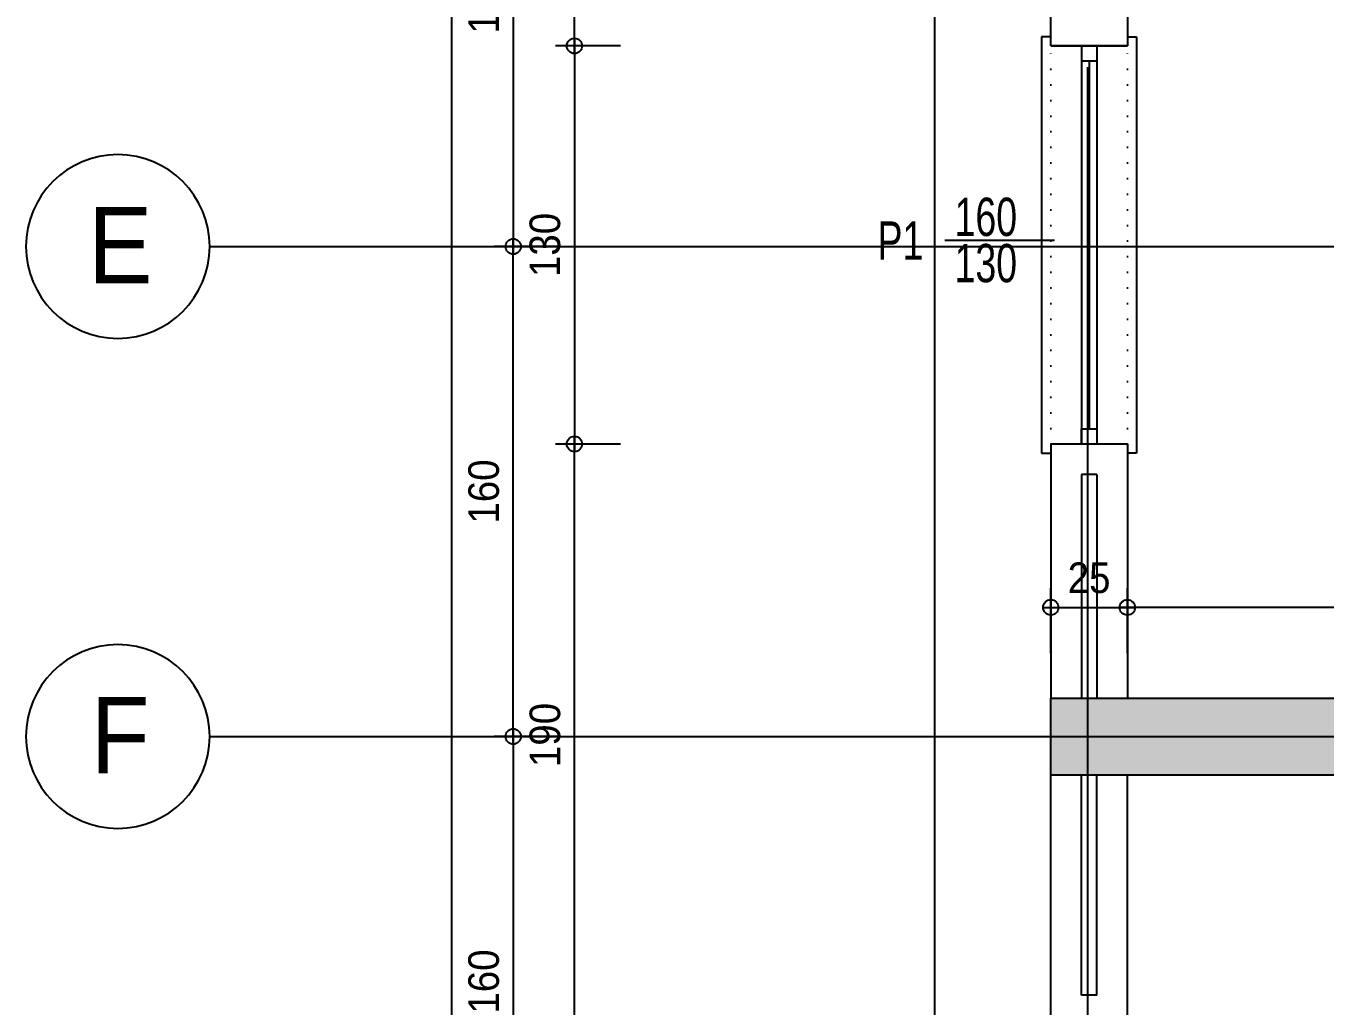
# Model space of a CAD drawing. Extents: x 460786 to 545292, y 30998 to 41694.
# Drawn here: x 468895.9 to 469320.1, y 39759.5 to 40079.5 of the extents above; entities that cross this region are included whole.
import ezdxf
from ezdxf.enums import TextEntityAlignment as Align

# ---------------------------------------------------------------- set-up
doc = ezdxf.new("R2010")
doc.units = 0
doc.header["$LTSCALE"] = 50
doc.header["$MEASUREMENT"] = 0
doc.header["$PDMODE"] = 35
doc.linetypes.add('DASHDOT', pattern=[5.5, 5, -0.25, 0, -0.25])
doc.linetypes.add('DASHED', pattern=[0.1, 0, -0.1])
doc.layers.get('0').update_dxf_attribs({"linetype": 'CONTINUOUS'})
doc.layers.get('Defpoints').update_dxf_attribs({"linetype": 'CONTINUOUS'})
for name, color, linetype in [('A-Aks Balonu', 2, 'CONTINUOUS'), ('A-Aks Dikey', 12, 'DASHDOT'), ('A-Aks Yatay', 12, 'DASHDOT'), ('A-Betonarme', 6, 'CONTINUOUS'), ('A-Cam', 160, 'CONTINUOUS'), ('A-Dash', 9, 'DASHED'), ('A-Duvar', 7, 'CONTINUOUS'), ('A-Gör 2', 40, 'CONTINUOUS'), ('A-Olcu  IC Yatay', 8, 'CONTINUOUS'), ('A-Olcu DIS Dikey', 8, 'CONTINUOUS'), ('A-Poz-Pen', 4, 'CONTINUOUS'), ('A-Tarama 1', 9, 'CONTINUOUS')]:
    doc.layers.add(name, color=color, linetype=linetype)
doc.styles.get("Standard").update_dxf_attribs({"font": 'arial.ttf', "width": 0.9})
doc.dimstyles.new('EXIT', dxfattribs={"dimscale": 50, "dimtxt": 0.23, "dimasz": 0.03, "dimexe": 0.125, "dimexo": 0.5, "dimgap": 0.09, "dimtad": 1, "dimzin": 1, "dimdsep": 46, "dimtxsty": 'Standard', "dimblk": 'TICK', "dimcen": 0.2, "dimadec": 0, "dimazin": 0, "dimtfac": 1, "dimtix": 1, "dimtofl": 0, "dimtmove": 2, "dimatfit": 3, "dimldrblk": 'TICK', "dimfxl": 1, "dimtolj": 1, "dimtzin": 1, "dimarcsym": 0})

# ---------------------------------------------------------------- blocks, each defined once
blk = doc.blocks.new('aks')
blk.add_circle((-0.83, 38.64), 60)
at = {"width": 0.9}
blk.add_attdef('AKSNO', text='', height=50, dxfattribs=at).set_placement((-0.83, 38.64), align=Align.MIDDLE_CENTER)
blk = doc.blocks.new('poz-pk1')
blk.add_line((24.33, 28.66), (24.33, -5.74))
at = {"width": 0.7}
for p in [(17.04, 9.96), (31.55, 9.96)]:
    blk.add_attdef('YAZı', text='', height=12, rotation=90, dxfattribs=at).set_placement(p, align=Align.MIDDLE_CENTER)
blk.add_attdef('POZ', text='', height=12, dxfattribs=at).set_placement((24.33, -14.42), align=Align.MIDDLE_CENTER)
blk = doc.blocks.new('TICK', base_point=(53.7, 38.06))
blk.add_line((55.37, 38.06), (52.04, 38.06))
blk.add_circle((53.7, 38.06), 1.67)
blk = doc.blocks.new('*D277')
at = {"layer": 'A-Olcu DIS Dikey', "color": 0, "lineweight": -2, "transparency": 16777216}
for p, q in [((469090.01, 40154.5), (469068.76, 40154.5)), ((469075.01, 40074.5), (469075.01, 40153)), ((469090.01, 40073), (469068.76, 40073))]:
    blk.add_line(p, q, dxfattribs=at)
at = {"layer": 'Defpoints', "color": 0, "transparency": 16777216}
for p in [(469075.01, 40154.5), (469115.01, 40154.5), (469115.01, 40073)]:
    blk.add_point(p, dxfattribs=at)
at = {"layer": 'A-Olcu DIS Dikey', "color": 0, "lineweight": -2, "transparency": 16777216, "xscale": 1.5, "yscale": 1.5, "zscale": 1.5}
for p, rotation in [((469075.01, 40154.5), 90), ((469075.01, 40073), 270)]:
    blk.add_blockref('TICK', p, dxfattribs=dict(at, rotation=rotation))
at = {"layer": 'A-Olcu DIS Dikey', "color": 0, "transparency": 16777216, "insert": (469065.41, 40113.75), "char_height": 10, "attachment_point": 5, "rotation": 90}
blk.add_mtext('\\A1;81.5', dxfattribs=at)
blk = doc.blocks.new('*D291')
at = {"layer": 'A-Olcu DIS Dikey', "color": 0, "lineweight": -2, "transparency": 16777216}
for p, q in [((469070.01, 39847.5), (469048.76, 39847.5)), ((469055.01, 39846), (469055.01, 39689)), ((469070.01, 39687.5), (469048.76, 39687.5))]:
    blk.add_line(p, q, dxfattribs=at)
at = {"layer": 'Defpoints', "color": 0, "transparency": 16777216}
for p in [(469095.01, 39847.5), (469055.01, 39687.5), (469095.01, 39687.5)]:
    blk.add_point(p, dxfattribs=at)
at = {"layer": 'A-Olcu DIS Dikey', "color": 0, "lineweight": -2, "transparency": 16777216, "xscale": 1.5, "yscale": 1.5, "zscale": 1.5}
for p, rotation in [((469055.01, 39847.5), 90), ((469055.01, 39687.5), 270)]:
    blk.add_blockref('TICK', p, dxfattribs=dict(at, rotation=rotation))
at = {"layer": 'A-Olcu DIS Dikey', "color": 0, "transparency": 16777216, "insert": (469045.41, 39767.5), "char_height": 10, "attachment_point": 5, "rotation": 90}
blk.add_mtext('\\A1;160', dxfattribs=at)
blk = doc.blocks.new('*D292')
at = {"layer": 'A-Olcu DIS Dikey', "color": 0, "lineweight": -2, "transparency": 16777216}
for p, q in [((469070.01, 40007.5), (469048.76, 40007.5)), ((469055.01, 39849), (469055.01, 40006)), ((469070.01, 39847.5), (469048.76, 39847.5))]:
    blk.add_line(p, q, dxfattribs=at)
at = {"layer": 'Defpoints', "color": 0, "transparency": 16777216}
for p in [(469055.01, 40007.5), (469095.01, 40007.5), (469095.01, 39847.5)]:
    blk.add_point(p, dxfattribs=at)
at = {"layer": 'A-Olcu DIS Dikey', "color": 0, "lineweight": -2, "transparency": 16777216, "xscale": 1.5, "yscale": 1.5, "zscale": 1.5}
for p, rotation in [((469055.01, 40007.5), 90), ((469055.01, 39847.5), 270)]:
    blk.add_blockref('TICK', p, dxfattribs=dict(at, rotation=rotation))
at = {"layer": 'A-Olcu DIS Dikey', "color": 0, "transparency": 16777216, "insert": (469045.41, 39927.5), "char_height": 10, "attachment_point": 5, "rotation": 90}
blk.add_mtext('\\A1;160', dxfattribs=at)
blk = doc.blocks.new('*D293')
at = {"layer": 'A-Olcu DIS Dikey', "color": 0, "lineweight": -2, "transparency": 16777216}
for p, q in [((469070.01, 40167.5), (469048.76, 40167.5)), ((469055.01, 40166), (469055.01, 40009)), ((469070.01, 40007.5), (469048.76, 40007.5))]:
    blk.add_line(p, q, dxfattribs=at)
at = {"layer": 'Defpoints', "color": 0, "transparency": 16777216}
for p in [(469095.01, 40167.5), (469055.01, 40007.5), (469095.01, 40007.5)]:
    blk.add_point(p, dxfattribs=at)
at = {"layer": 'A-Olcu DIS Dikey', "color": 0, "lineweight": -2, "transparency": 16777216, "xscale": 1.5, "yscale": 1.5, "zscale": 1.5}
for p, rotation in [((469055.01, 40167.5), 90), ((469055.01, 40007.5), 270)]:
    blk.add_blockref('TICK', p, dxfattribs=dict(at, rotation=rotation))
at = {"layer": 'A-Olcu DIS Dikey', "color": 0, "transparency": 16777216, "insert": (469045.41, 40087.5), "char_height": 10, "attachment_point": 5, "rotation": 90}
blk.add_mtext('\\A1;160', dxfattribs=at)
blk = doc.blocks.new('*D296')
at = {"layer": 'A-Olcu DIS Dikey', "color": 0, "lineweight": -2, "transparency": 16777216}
for p, q in [((469050.01, 40831.5), (469028.76, 40831.5)), ((469035.01, 38076), (469035.01, 40830)), ((469050.01, 38074.5), (469028.76, 38074.5))]:
    blk.add_line(p, q, dxfattribs=at)
at = {"layer": 'Defpoints', "color": 0, "transparency": 16777216}
for p in [(469035.01, 40831.5), (469075.01, 40831.5), (469075.01, 38074.5)]:
    blk.add_point(p, dxfattribs=at)
at = {"layer": 'A-Olcu DIS Dikey', "color": 0, "lineweight": -2, "transparency": 16777216, "xscale": 1.5, "yscale": 1.5, "zscale": 1.5}
for p, rotation in [((469035.01, 40831.5), 90), ((469035.01, 38074.5), 270)]:
    blk.add_blockref('TICK', p, dxfattribs=dict(at, rotation=rotation))
at = {"layer": 'A-Olcu DIS Dikey', "color": 0, "transparency": 16777216, "insert": (469025.41, 39453), "char_height": 10, "attachment_point": 5, "rotation": 90}
blk.add_mtext('\\A1;2757', dxfattribs=at)
blk = doc.blocks.new('*D306')
at = {"layer": 'A-Olcu DIS Dikey', "color": 0, "lineweight": -2, "transparency": 16777216}
for p, q in [((469090.01, 40073), (469068.76, 40073)), ((469075.01, 40071.5), (469075.01, 39944.5)), ((469090.01, 39943), (469068.76, 39943))]:
    blk.add_line(p, q, dxfattribs=at)
at = {"layer": 'Defpoints', "color": 0, "transparency": 16777216}
for p in [(469115.01, 40073), (469075.01, 39943), (469115.01, 39943)]:
    blk.add_point(p, dxfattribs=at)
at = {"layer": 'A-Olcu DIS Dikey', "color": 0, "lineweight": -2, "transparency": 16777216, "xscale": 1.5, "yscale": 1.5, "zscale": 1.5}
for p, rotation in [((469075.01, 40073), 90), ((469075.01, 39943), 270)]:
    blk.add_blockref('TICK', p, dxfattribs=dict(at, rotation=rotation))
at = {"layer": 'A-Olcu DIS Dikey', "color": 0, "transparency": 16777216, "insert": (469065.4, 40008), "char_height": 10, "attachment_point": 5, "rotation": 90}
blk.add_mtext('\\A1;130', dxfattribs=at)
blk = doc.blocks.new('*D307')
at = {"layer": 'A-Olcu DIS Dikey', "color": 0, "lineweight": -2, "transparency": 16777216}
for p, q in [((469090.01, 39943), (469068.76, 39943)), ((469075.01, 39754.5), (469075.01, 39941.5)), ((469090.01, 39753), (469068.76, 39753))]:
    blk.add_line(p, q, dxfattribs=at)
at = {"layer": 'Defpoints', "color": 0, "transparency": 16777216}
for p in [(469075.01, 39943), (469115.01, 39943), (469115.01, 39753)]:
    blk.add_point(p, dxfattribs=at)
at = {"layer": 'A-Olcu DIS Dikey', "color": 0, "lineweight": -2, "transparency": 16777216, "xscale": 1.5, "yscale": 1.5, "zscale": 1.5}
for p, rotation in [((469075.01, 39943), 90), ((469075.01, 39753), 270)]:
    blk.add_blockref('TICK', p, dxfattribs=dict(at, rotation=rotation))
at = {"layer": 'A-Olcu DIS Dikey', "color": 0, "transparency": 16777216, "insert": (469065.41, 39848), "char_height": 10, "attachment_point": 5, "rotation": 90}
blk.add_mtext('\\A1;190', dxfattribs=at)
blk = doc.blocks.new('*D794')
at = {"layer": 'A-Olcu  IC Yatay', "color": 0, "lineweight": -2, "transparency": 16777216}
for p, q in [((469255.5746, 39874.66205), (469255.5746, 39895.91205)), ((469680.5746, 39874.66205), (469680.5746, 39895.91205)), ((469679.0746, 39889.66205), (469257.0746, 39889.66205))]:
    blk.add_line(p, q, dxfattribs=at)
at = {"layer": 'Defpoints', "color": 0, "transparency": 16777216}
for p in [(469255.5746, 39889.66205), (469255.5746, 39849.66205), (469680.5746, 39849.66205)]:
    blk.add_point(p, dxfattribs=at)
at = {"layer": 'A-Olcu  IC Yatay', "color": 0, "lineweight": -2, "transparency": 16777216, "xscale": 1.5, "yscale": 1.5, "zscale": 1.5}
for p, rotation in [((469255.5746, 39889.66205), 180.0000000005827), ((469680.5746, 39889.66205), 5.826539251074792e-10)]:
    blk.add_blockref('TICK', p, dxfattribs=dict(at, rotation=rotation))
at = {"layer": 'A-Olcu  IC Yatay', "color": 0, "transparency": 16777216, "insert": (469468.0746, 39899.26778), "char_height": 10, "attachment_point": 5}
blk.add_mtext('\\A1;425', dxfattribs=at)
blk = doc.blocks.new('*D795')
at = {"layer": 'A-Olcu  IC Yatay', "color": 0, "lineweight": -2, "transparency": 16777216}
for p, q in [((469230.5746, 39874.66205), (469230.5746, 39895.91205)), ((469255.5746, 39874.66205), (469255.5746, 39895.91205)), ((469232.0746, 39889.66205), (469254.0746, 39889.66205))]:
    blk.add_line(p, q, dxfattribs=at)
at = {"layer": 'Defpoints', "color": 0, "transparency": 16777216}
for p in [(469255.5746, 39889.66205), (469230.5746, 39849.66205), (469255.5746, 39849.66205)]:
    blk.add_point(p, dxfattribs=at)
at = {"layer": 'A-Olcu  IC Yatay', "color": 0, "lineweight": -2, "transparency": 16777216, "xscale": 1.5, "yscale": 1.5, "zscale": 1.5, "rotation": 180}
blk.add_blockref('TICK', (469230.5746, 39889.66205), dxfattribs=at)
at = {"layer": 'A-Olcu  IC Yatay', "color": 0, "lineweight": -2, "transparency": 16777216, "xscale": 1.5, "yscale": 1.5, "zscale": 1.5}
blk.add_blockref('TICK', (469255.5746, 39889.66205), dxfattribs=at)
at = {"layer": 'A-Olcu  IC Yatay', "color": 0, "transparency": 16777216, "insert": (469243.0746, 39899.26778), "char_height": 10, "attachment_point": 5}
blk.add_mtext('\\A1;25', dxfattribs=at)

msp = doc.modelspace()

# ---------------------------------------------------------------- hatches: boundary and pattern name
at = {"layer": 'A-Tarama 1'}
h = msp.add_hatch(dxfattribs=at)
h.set_pattern_fill('ANSI33', color=256, scale=30, angle=180, style=0)
h.set_pattern_definition([(225, (3956.983, -2e-09), (5.30330086, -5.30330086), []), (225, (3951.68, -2e-09), (5.30330086, -5.30330086), [3.75, -1.875])])
h.paths.add_polyline_path([(469255.57, 40179.5), (469180.57, 40179.5), (469180.57, 40154.5), (469255.57, 40154.5)])
h.paths.add_polyline_path([(469205.57, 40474.5), (469330.57, 40474.5), (469330.57, 40499.5), (469180.57, 40499.5), (469180.57, 40392.5), (469205.57, 40392.5)])
h.paths.add_polyline_path([(469690.57, 40499.5), (469593.57, 40499.5), (469593.57, 40474.5), (469690.57, 40474.5)])
h.paths.add_polyline_path([(469945.57, 40499.5), (469920.57, 40499.5), (469920.57, 40371.5), (469945.57, 40371.5)])
h.paths.add_polyline_path([(469690.57, 39860), (469593.57, 39860), (469593.57, 39835), (469690.57, 39835)])
h.paths.add_polyline_path([(469330.57, 39860), (469230.57, 39860), (469230.57, 39835), (469330.57, 39835)])
h.paths.add_polyline_path([(469330.57, 39220), (469230.57, 39220), (469230.57, 39195), (469330.57, 39195)])
h.paths.add_polyline_path([(469690.57, 39220), (469593.57, 39220), (469593.57, 39195), (469690.57, 39195)])
h.paths.add_polyline_path([(469255.57, 38899.5), (469180.57, 38899.5), (469180.57, 38874.5), (469205.57, 38874.5), (469255.57, 38874.5)])
h.paths.add_polyline_path([(469330.57, 38579.5), (469205.57, 38579.5), (469205.57, 38654.5), (469180.57, 38654.5), (469180.57, 38554.5), (469330.57, 38554.5)])
h.paths.add_polyline_path([(469783.57, 38579.5), (469593.57, 38579.5), (469593.57, 38554.5), (469783.57, 38554.5)])
h.paths.add_polyline_path([(470103.57, 38099.5), (469758.57, 38099.5), (469758.57, 38074.5), (470103.57, 38074.5)])
h.paths.add_polyline_path([(469783.57, 38322.5), (469758.57, 38322.5), (469758.57, 38222.5), (469783.57, 38222.5)])
h.paths.add_polyline_path([(470185.57, 38247.5), (470103.57, 38247.5), (470103.57, 38322.5), (470078.57, 38322.5), (470078.57, 38222.5), (470185.57, 38222.5)])
h.paths.add_polyline_path([(470103.57, 38682.5), (470078.57, 38682.5), (470078.57, 38554.5), (470103.57, 38554.5)])
h.paths.add_polyline_path([(470430.57, 38114.5), (470390.57, 38114.5), (470390.57, 38074.5), (470430.57, 38074.5)])
h.paths.add_polyline_path([(470750.57, 38114.5), (470710.57, 38114.5), (470710.57, 38074.5), (470750.57, 38074.5)])
h.paths.add_polyline_path([(470742.57, 38322.5), (470717.57, 38322.5), (470717.57, 38222.5), (470742.57, 38222.5)])
h.paths.add_polyline_path([(470742.57, 38682.5), (470717.57, 38682.5), (470717.57, 38554.5), (470742.57, 38554.5)])
h.paths.add_polyline_path([(471383.57, 38682.5), (471358.57, 38682.5), (471358.57, 38554.5), (471383.57, 38554.5)])
h.paths.add_polyline_path([(471383.57, 38322.5), (471358.57, 38322.5), (471358.57, 38222.5), (471383.57, 38222.5)])
h.paths.add_polyline_path([(471383.57, 38114.5), (471350.57, 38114.5), (471350.57, 38074.5), (471383.57, 38074.5)])
h.paths.add_polyline_path([(471070.57, 38114.5), (471030.57, 38114.5), (471030.57, 38074.5), (471070.57, 38074.5)])
h.paths.add_polyline_path([(471426.57, 38746.5), (471393.57, 38746.5), (471393.57, 38706.5), (471426.57, 38706.5)])
h.paths.add_polyline_path([(471426.57, 39066.5), (471393.57, 39066.5), (471393.57, 39026.5), (471426.57, 39026.5)])
h.paths.add_polyline_path([(471383.57, 39066.5), (471358.57, 39066.5), (471193.57, 39066.5), (471193.57, 39041.5), (471343.57, 39041.5), (471343.57, 39026.5), (471383.57, 39026.5)])
h.paths.add_polyline_path([(470423.57, 39066.5), (470078.57, 39066.5), (470078.57, 39041.5), (470423.57, 39041.5)])
h.paths.add_polyline_path([(470751.57, 39081.5), (470711.57, 39081.5), (470711.57, 39041.5), (470751.57, 39041.5)])
h.paths.add_polyline_path([(470438.57, 39406.5), (470398.57, 39406.5), (470398.57, 39366.5), (470438.57, 39366.5)])
h.paths.add_polyline_path([(470103.57, 39406.5), (470063.57, 39406.5), (470063.57, 39366.5), (470103.57, 39366.5)])
h.paths.add_polyline_path([(470103.57, 39686.5), (470063.57, 39686.5), (470063.57, 39646.5), (470103.57, 39646.5)])
h.paths.add_polyline_path([(470103.57, 39862.5), (470103.57, 40011.5), (470078.57, 40011.5), (470078.57, 39832.5), (470103.57, 39832.5)])
h.paths.add_polyline_path([(470423.57, 40011.5), (470398.57, 40011.5), (470398.57, 39832.5), (470423.57, 39832.5)])
h.paths.add_polyline_path([(470438.57, 39686.5), (470398.57, 39686.5), (470398.57, 39646.5), (470438.57, 39646.5)])
h.paths.add_polyline_path([(470751.57, 40011.5), (470711.57, 40011.5), (470711.57, 39971.5), (470751.57, 39971.5)])
h.paths.add_polyline_path([(471383.57, 40026.5), (471343.57, 40026.5), (471343.57, 40011.5), (471193.57, 40011.5), (471193.57, 39986.5), (471383.57, 39986.5)])
h.paths.add_polyline_path([(471426.57, 40026.5), (471393.57, 40026.5), (471393.57, 39986.5), (471426.57, 39986.5)])
h.paths.add_polyline_path([(471383.57, 40507.5), (471358.57, 40507.5), (471358.57, 40371.5), (471383.57, 40371.5)])
h.paths.add_polyline_path([(471383.57, 40831.5), (471275.57, 40831.5), (471275.57, 40806.5), (471358.57, 40806.5), (471358.57, 40727.5), (471383.57, 40727.5)])
h.paths.add_polyline_path([(471383.57, 40978.5), (471351.57, 40978.5), (471351.57, 40938.5), (471383.57, 40938.5)])
h.paths.add_polyline_path([(471425.57, 40978.5), (471393.57, 40978.5), (471393.57, 40938.5), (471425.57, 40938.5)])
h.paths.add_polyline_path([(471071.57, 40978.5), (471031.57, 40978.5), (471031.57, 40938.5), (471071.57, 40938.5)])
h.paths.add_polyline_path([(470751.57, 40978.5), (470711.57, 40978.5), (470711.57, 40938.5), (470751.57, 40938.5)])
h.paths.add_polyline_path([(470743.57, 40831.5), (470718.57, 40831.5), (470718.57, 40727.5), (470743.57, 40727.5)])
h.paths.add_polyline_path([(470743.57, 40495.5), (470718.57, 40495.5), (470718.57, 40384.5), (470718.57, 40371.5), (470743.57, 40371.5)])
h.paths.add_polyline_path([(470103.57, 40507.5), (470078.57, 40507.5), (470078.57, 40371.5), (470103.57, 40371.5)])
h.paths.add_polyline_path([(470186.57, 40831.5), (470078.57, 40831.5), (470078.57, 40727.5), (470103.57, 40727.5), (470103.57, 40806.5), (470186.57, 40806.5)])
h.paths.add_polyline_path([(470111.57, 40978.5), (470078.57, 40978.5), (470078.57, 40938.5), (470111.57, 40938.5)])
h.paths.add_polyline_path([(470431.57, 40978.5), (470391.57, 40978.5), (470391.57, 40938.5), (470431.57, 40938.5)])

# ---------------------------------------------------------------- linework, layer by layer
at = {"layer": 'A-Aks Dikey', "ltscale": 1.5}
for p, q in [((469192.57, 41333.83), (469192.57, 37667.36)), ((469242.57, 41303.83), (469242.57, 37697.36))]:
    msp.add_line(p, q, dxfattribs=at)
at = {"layer": 'A-Aks Yatay', "ltscale": 1.5}
for p, q in [((468955.88, 40007.5), (471794.29, 40007.5)), ((468955.88, 39847.5), (471794.29, 39847.5))]:
    msp.add_line(p, q, dxfattribs=at)
at = {"layer": 'A-Betonarme'}
for p, q in [((469230.57, 39835), (469230.57, 39860)), ((469230.57, 39860), (469330.57, 39860)), ((469230.57, 39835), (469330.57, 39835))]:
    msp.add_line(p, q, dxfattribs=at)
at = {"layer": 'A-Cam'}
for p, q in [((469240.57, 40073), (469240.57, 39943)), ((469245.57, 40073), (469245.57, 39943)), ((469243.07, 40068), (469243.07, 39948))]:
    msp.add_line(p, q, dxfattribs=at)
for points in [[(469245.57, 40073), (469245.57, 40068), (469240.57, 40068)], [(469240.57, 39943), (469240.57, 39948), (469245.57, 39948)]]:
    msp.add_lwpolyline(points, dxfattribs=at)
at = {"layer": 'A-Dash'}
for p, q in [((469230.57, 39943), (469230.57, 40073)), ((469255.57, 39943), (469255.57, 40073))]:
    msp.add_line(p, q, dxfattribs=at)
at = {"layer": 'A-Duvar'}
for p, q in [((469230.57, 40073), (469230.57, 40154.5)), ((469255.57, 40155), (469255.57, 40073)), ((469230.57, 40073), (469255.57, 40073)), ((469255.57, 40073), (469230.57, 40073)), ((469230.57, 39943), (469230.57, 39860)), ((469255.57, 39943), (469230.57, 39943)), ((469255.57, 39943), (469230.57, 39943)), ((469255.57, 39943), (469255.57, 39860)), ((469245.57, 39933), (469240.57, 39933)), ((469240.57, 39933), (469240.57, 39860)), ((469245.57, 39933), (469245.57, 39860)), ((469230.57, 39753), (469230.57, 39835)), ((469240.57, 39763), (469240.57, 39835)), ((469245.57, 39763), (469245.57, 39835)), ((469255.57, 39753), (469255.57, 39835)), ((469245.57, 39763), (469240.57, 39763))]:
    msp.add_line(p, q, dxfattribs=at)
at = {"layer": 'A-Gör 2'}
for p, q in [((469230.57, 40076), (469227.57, 40076)), ((469227.57, 40076), (469227.57, 39943)), ((469255.57, 40076), (469258.57, 40076)), ((469258.57, 40076), (469258.57, 39943)), ((469227.57, 39943), (469227.57, 39940)), ((469258.57, 39943), (469258.57, 39940)), ((469227.57, 39940), (469230.57, 39940)), ((469258.57, 39940), (469255.57, 39940))]:
    msp.add_line(p, q, dxfattribs=at)

# ---------------------------------------------------------------- block references
at = {"layer": 'A-Aks Balonu'}
ref = msp.add_blockref('aks', (468925.46, 39988.18), dxfattribs=dict(at, xscale=-0.5, yscale=0.5, zscale=0.5))
ref.add_attrib('AKSNO', 'E', dxfattribs={"layer": '0', "height": 25, "width": 0.9}).set_placement((468926.68, 40007.93), align=Align.MIDDLE_CENTER)
ref = msp.add_blockref('aks', (468925.46, 39828.18), dxfattribs=dict(at, xscale=-0.5, yscale=0.5, zscale=0.5))
ref.add_attrib('AKSNO', 'F', dxfattribs={"layer": '0', "height": 25, "width": 0.9}).set_placement((468926.68, 39847.93), align=Align.MIDDLE_CENTER)
at = {"layer": 'A-Poz-Pen'}
ref = msp.add_blockref('poz-pk1', (469201.89, 39984.16), dxfattribs=dict(at, xscale=-1.041608796296916, yscale=1.041608796296916, zscale=1.041608796296916, rotation=270))
ref.add_attrib('YAZı', '130', dxfattribs={"layer": '0', "height": 12.499, "width": 0.7}).set_placement((469209.35, 40002.08), align=Align.MIDDLE_CENTER)
ref.add_attrib('YAZı', '160', dxfattribs={"layer": '0', "height": 12.499, "width": 0.7}).set_placement((469209.36, 40017.18), align=Align.MIDDLE_CENTER)
ref.add_attrib('POZ', 'P1', dxfattribs={"layer": '0', "height": 12.499, "width": 0.7}).set_placement((469181.47, 40009.45), align=Align.MIDDLE_CENTER)

# ---------------------------------------------------------------- dimensions: what is measured, and where the dimension line sits
at = {"layer": 'A-Olcu  IC Yatay'}
for p1, distance, picture, middle in [((469230.57, 39849.66), 40, '*D795', (469243.07, 39899.27)), ((469680.57, 39849.66), -40, '*D794', (469468.07, 39899.27))]:
    dim = msp.add_aligned_dim(p1=p1, p2=(469255.57, 39849.66), distance=distance, dimstyle='EXIT', override={"dimtxt": 0.2, "dimdec": 1, "dimzin": 9, "dimtdec": 1}, dxfattribs=at)
    dim.commit()
    dim.dimension.update_dxf_attribs({"geometry": picture, "text_midpoint": middle})
at = {"layer": 'A-Olcu DIS Dikey'}
for p1, p2, distance, picture, middle in [((469075.01, 38074.5), (469075.01, 40831.5), 40, '*D296', (469025.41, 39453)), ((469095.01, 40167.5), (469095.01, 40007.5), -40, '*D293', (469045.41, 40087.5)), ((469115.01, 40073), (469115.01, 40154.5), 40, '*D277', (469065.41, 40113.75)), ((469115.01, 40073), (469115.01, 39943), -40, '*D306', (469065.4, 40008)), ((469095.01, 39847.5), (469095.01, 40007.5), 40, '*D292', (469045.41, 39927.5)), ((469115.01, 39753), (469115.01, 39943), 40, '*D307', (469065.41, 39848)), ((469095.01, 39847.5), (469095.01, 39687.5), -40, '*D291', (469045.41, 39767.5))]:
    dim = msp.add_aligned_dim(p1=p1, p2=p2, distance=distance, dimstyle='EXIT', override={"dimtxt": 0.2, "dimdec": 1, "dimzin": 9, "dimtdec": 1}, dxfattribs=at)
    dim.commit()
    dim.dimension.update_dxf_attribs({"geometry": picture, "text_midpoint": middle})

doc.saveas('drawing.dxf')
